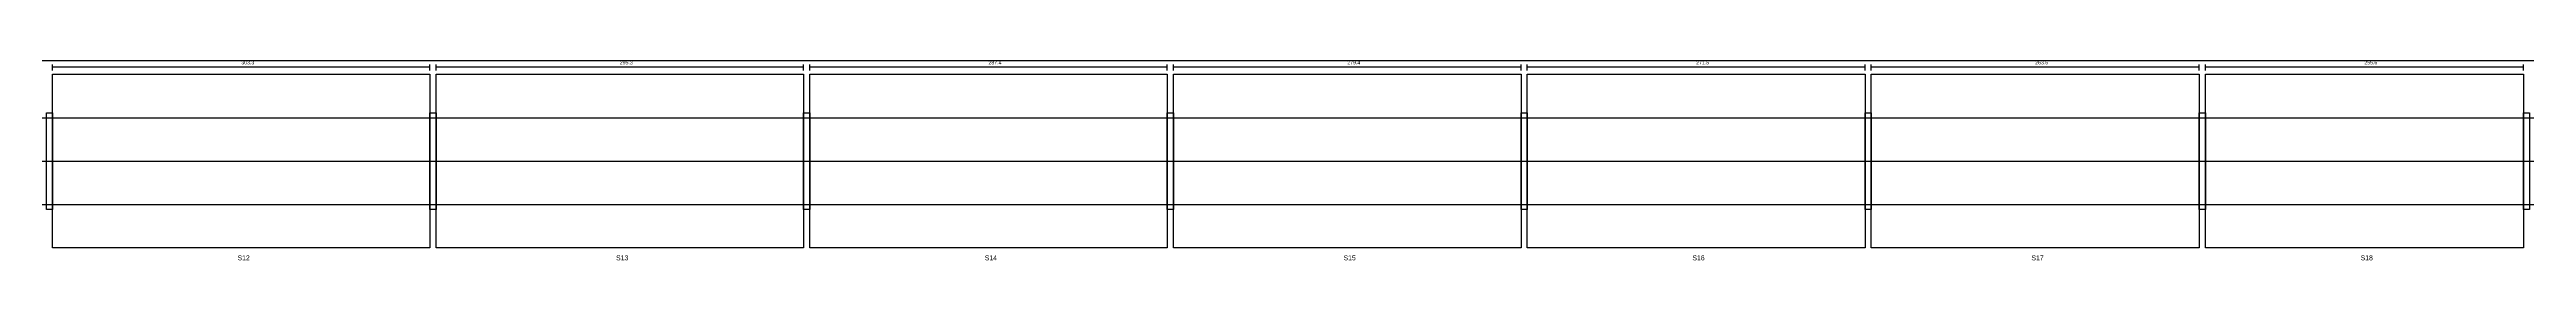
# Model space of a CAD drawing. Header units: metres. Extents: x -20 to 7811, y -89 to 86.
# Drawn here: x 3933 to 5924, y -80 to 81 of the extents above; entities that cross this region are included whole.
import ezdxf

# ---------------------------------------------------------------- set-up
doc = ezdxf.new("R2010")
doc.units = ezdxf.units.M
for name, color, linetype in [('CENTRE', 1, 'Continuous'), ('DIMENSION', 2, 'Continuous'), ('HATCH', 8, 'Continuous'), ('OUTLINE', 7, 'Continuous'), ('TITLE', 4, 'Continuous')]:
    doc.layers.add(name, color=color, linetype=linetype)

msp = doc.modelspace()

# ---------------------------------------------------------------- linework, layer by layer
at = {"layer": 'CENTRE'}
msp.add_line((-20, 0), (7783.3, 0), dxfattribs=at)
at = {"layer": 'DIMENSION', "color": 2}
for p, q in [((0, 81), (7763.3, 81)), ((3935.4, 73), (3935.4, 78)), ((3935.4, 76), (4238.7, 76)), ((4238.7, 73), (4238.7, 78)), ((4243.7, 73), (4243.7, 78)), ((4243.7, 76), (4539, 76)), ((4539, 73), (4539, 78)), ((4544, 73), (4544, 78)), ((4544, 76), (4831.4, 76)), ((4831.4, 73), (4831.4, 78)), ((4836.4, 73), (4836.4, 78)), ((4836.4, 76), (5115.8, 76)), ((5115.8, 73), (5115.8, 78)), ((5120.8, 73), (5120.8, 78)), ((5120.8, 76), (5392.3, 76)), ((5392.3, 73), (5392.3, 78)), ((5397.3, 73), (5397.3, 78)), ((5397.3, 76), (5660.9, 76)), ((5660.9, 73), (5660.9, 78)), ((5665.9, 73), (5665.9, 78)), ((5665.9, 76), (5921.5, 76)), ((5921.5, 73), (5921.5, 78))]:
    msp.add_line(p, q, dxfattribs=at)
at = {"layer": 'HATCH'}
for points in [[(3930.4, 39), (3935.4, 39), (3935.4, -39), (3930.4, -39)], [(4238.7, 39), (4243.7, 39), (4243.7, -39), (4238.7, -39)], [(4539, 39), (4544, 39), (4544, -39), (4539, -39)], [(4831.4, 39), (4836.4, 39), (4836.4, -39), (4831.4, -39)], [(5115.8, 39), (5120.8, 39), (5120.8, -39), (5115.8, -39)], [(5392.3, 39), (5397.3, 39), (5397.3, -39), (5392.3, -39)], [(5660.9, 39), (5665.9, 39), (5665.9, -39), (5660.9, -39)], [(5921.5, 39), (5926.5, 39), (5926.5, -39), (5921.5, -39)]]:
    msp.add_lwpolyline(points, close=True, dxfattribs=at)
at = {"layer": 'OUTLINE'}
for p, q in [((0, 35), (7763.3, 35)), ((0, -35), (7763.3, -35))]:
    msp.add_line(p, q, dxfattribs=at)
for points in [[(3935.4, 70), (4238.7, 70), (4238.7, -70), (3935.4, -70)], [(4243.7, 70), (4539, 70), (4539, -70), (4243.7, -70)], [(4544, 70), (4831.4, 70), (4831.4, -70), (4544, -70)], [(4836.4, 70), (5115.8, 70), (5115.8, -70), (4836.4, -70)], [(5120.8, 70), (5392.3, 70), (5392.3, -70), (5120.8, -70)], [(5397.3, 70), (5660.9, 70), (5660.9, -70), (5397.3, -70)], [(5665.9, 70), (5921.5, 70), (5921.5, -70), (5665.9, -70)]]:
    msp.add_lwpolyline(points, close=True, dxfattribs=at)

# ---------------------------------------------------------------- texts
at = {"layer": 'DIMENSION'}
for s, p in [('303.3', (4087.05, 78)), ('295.3', (4391.35, 78)), ('287.4', (4687.7, 78)), ('279.4', (4976.1, 78)), ('271.5', (5256.55, 78)), ('263.6', (5529.1, 78)), ('255.6', (5793.7, 78))]:
    msp.add_text(s, height=3, dxfattribs=at).set_placement(p)
at = {"layer": 'TITLE'}
for s, p in [('S12', (4084.05, -80)), ('S13', (4388.35, -80)), ('S14', (4684.7, -80)), ('S15', (4973.1, -80)), ('S16', (5253.55, -80)), ('S17', (5526.1, -80)), ('S18', (5790.7, -80))]:
    msp.add_text(s, height=4, dxfattribs=at).set_placement(p)

doc.saveas('drawing.dxf')
